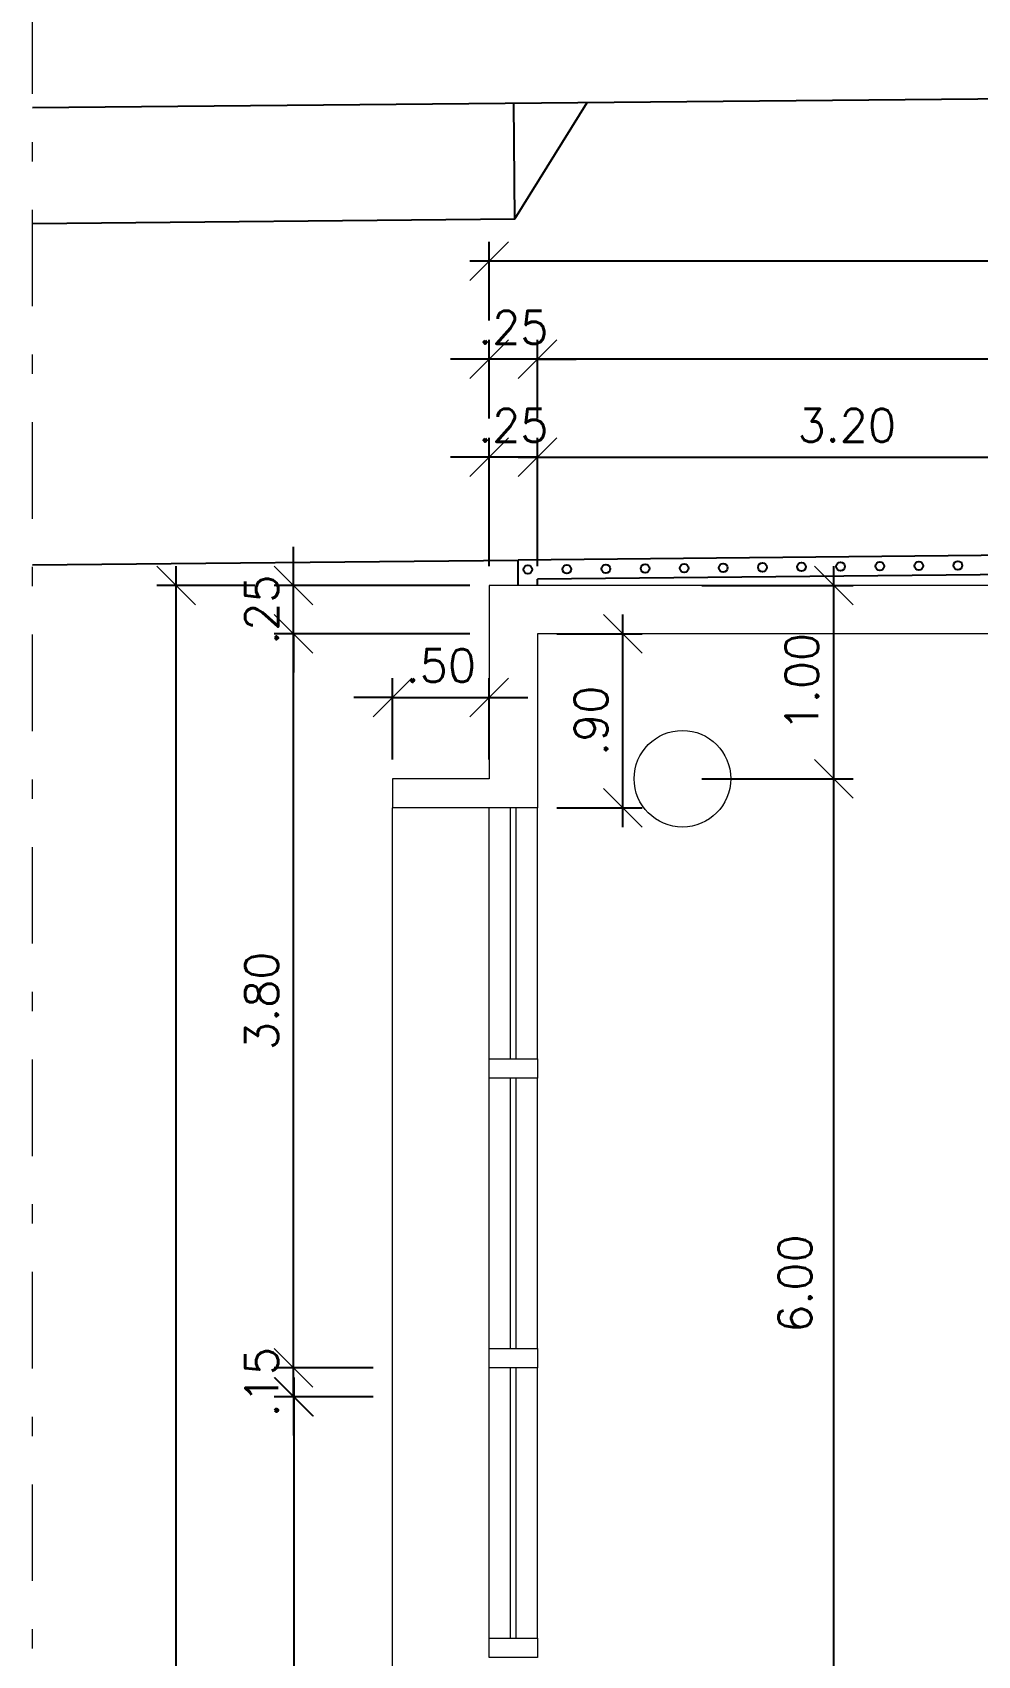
# Model space of a CAD drawing. Header units: millimetres. Extents: x 521 to 1055, y 261 to 520.
# Drawn here: x 528.7 to 533.59, y 418.71 to 427.11 of the extents above; entities that cross this region are included whole.
import ezdxf

# ---------------------------------------------------------------- set-up
doc = ezdxf.new("R2010")
doc.units = ezdxf.units.MM
doc.linetypes.add('CONTINU', pattern=[0])
doc.linetypes.add('DASHDOTX2', pattern=[2, 1, -0.5, 0, -0.5])
doc.layers.add('0.1', color=8, linetype='Continuous', lineweight=13)
for name, color, linetype in [('01', 8, 'Continuous'), ('02', 1, 'Continuous'), ('parede', 5, 'Continuous')]:
    doc.layers.add(name, color=color, linetype=linetype)
doc.styles.add('ROMANS', font='romans')
doc.dimstyles.new('Fares Eng - 50', dxfattribs={"dimscale": 2, "dimtxt": 0.085, "dimasz": 0.1, "dimexe": 0.05, "dimexo": 0.05, "dimgap": 0.04, "dimtad": 1, "dimzin": 4, "dimdsep": 46, "dimtxsty": 'ROMANS', "dimblk1": 'OBLIQUE', "dimblk2": 'OBLIQUE', "dimsah": 1, "dimcen": 0.05, "dimdle": 0.05, "dimclrd": 8, "dimclre": 8, "dimclrt": 8, "dimaunit": 1, "dimadec": 0, "dimazin": 0, "dimtfac": 1, "dimtix": 1, "dimtmove": 2, "dimatfit": 0, "dimldrblk": 'OPEN90', "dimfxl": 1, "dimtolj": 1, "dimtzin": 0, "dimarcsym": 0})

# ---------------------------------------------------------------- blocks, each defined once
blk = doc.blocks.new('_OBLIQUE')
at = {"color": 0, "linetype": 'ByBlock'}
blk.add_line((-0.5, -0.5), (0.5, 0.5), dxfattribs=at)
blk = doc.blocks.new('*D1078')
at = {"layer": '0.1', "color": 8, "linetype": 'CONTINU', "lineweight": -2, "transparency": 16777216}
for p, q in [((531.314, 424.3465), (531.314, 425.0113)), ((534.514, 424.3465), (534.514, 425.0113)), ((531.214, 424.9113), (534.614, 424.9113))]:
    blk.add_line(p, q, dxfattribs=at)
at = {"layer": 'DEFPOINTS', "color": 0, "linetype": 'CONTINU', "lineweight": -2, "transparency": 16777216}
for p in [(534.514, 424.9113), (531.314, 424.2465), (534.514, 424.2465)]:
    blk.add_point(p, dxfattribs=at)
at = {"layer": '0.1', "color": 8, "linetype": 'CONTINU', "lineweight": -2, "transparency": 16777216, "xscale": 0.2, "yscale": 0.2, "zscale": 0.2, "rotation": 180}
blk.add_blockref('_OBLIQUE', (531.314, 424.9113), dxfattribs=at)
at = {"layer": '0.1', "color": 8, "linetype": 'CONTINU', "lineweight": -2, "transparency": 16777216, "xscale": 0.2, "yscale": 0.2, "zscale": 0.2}
blk.add_blockref('_OBLIQUE', (534.514, 424.9113), dxfattribs=at)
at = {"layer": '0.1', "color": 8, "linetype": 'CONTINU', "transparency": 16777216, "insert": (532.914, 425.0763), "char_height": 0.17, "attachment_point": 5, "style": 'ROMANS'}
blk.add_mtext('\\A1;3.20', dxfattribs=at)
blk = doc.blocks.new('_Open90')
at = {"color": 0, "linetype": 'ByBlock', "lineweight": -2}
for p, q in [((-0.5, 0.5), (0, 0)), ((0, 0), (-1, 0)), ((0, 0), (-0.5, -0.5))]:
    blk.add_line(p, q, dxfattribs=at)
blk = doc.blocks.new('*D1079')
at = {"layer": '0.1', "color": 8, "linetype": 'CONTINU', "lineweight": -2, "transparency": 16777216}
for p, q in [((531.064, 424.3465), (531.064, 425.0113)), ((531.314, 424.3465), (531.314, 425.0113)), ((531.064, 424.9113), (530.864, 424.9113)), ((531.314, 424.9113), (531.064, 424.9113)), ((531.314, 424.9113), (531.514, 424.9113))]:
    blk.add_line(p, q, dxfattribs=at)
at = {"layer": 'DEFPOINTS', "color": 0, "linetype": 'CONTINU', "lineweight": -2, "transparency": 16777216}
for p in [(531.064, 424.9113), (531.064, 424.2465), (531.314, 424.2465)]:
    blk.add_point(p, dxfattribs=at)
at = {"layer": '0.1', "color": 8, "linetype": 'CONTINU', "lineweight": -2, "transparency": 16777216, "xscale": 0.2, "yscale": 0.2, "zscale": 0.2}
blk.add_blockref('_OBLIQUE', (531.064, 424.9113), dxfattribs=at)
at = {"layer": '0.1', "color": 8, "linetype": 'CONTINU', "lineweight": -2, "transparency": 16777216, "xscale": 0.2, "yscale": 0.2, "zscale": 0.2, "rotation": 180}
blk.add_blockref('_OBLIQUE', (531.314, 424.9113), dxfattribs=at)
at = {"layer": '0.1', "color": 8, "linetype": 'CONTINU', "transparency": 16777216, "insert": (531.189, 425.0763), "char_height": 0.17, "attachment_point": 5, "style": 'ROMANS'}
blk.add_mtext('\\A1;.25', dxfattribs=at)
blk = doc.blocks.new('*D1097')
at = {"layer": '0.1', "color": 8, "linetype": 'CONTINU', "lineweight": -2, "transparency": 16777216}
for p, q in [((531.314, 425.1113), (531.314, 425.519)), ((537.664, 425.1113), (537.664, 425.519)), ((537.764, 425.419), (531.214, 425.419))]:
    blk.add_line(p, q, dxfattribs=at)
at = {"layer": 'DEFPOINTS', "color": 0, "linetype": 'CONTINU', "lineweight": -2, "transparency": 16777216}
for p in [(531.314, 425.419), (531.314, 425.0113), (537.664, 425.0113)]:
    blk.add_point(p, dxfattribs=at)
at = {"layer": '0.1', "color": 8, "linetype": 'CONTINU', "lineweight": -2, "transparency": 16777216, "xscale": 0.2, "yscale": 0.2, "zscale": 0.2, "rotation": 180}
blk.add_blockref('_OBLIQUE', (531.314, 425.419), dxfattribs=at)
at = {"layer": '0.1', "color": 8, "linetype": 'CONTINU', "lineweight": -2, "transparency": 16777216, "xscale": 0.2, "yscale": 0.2, "zscale": 0.2}
blk.add_blockref('_OBLIQUE', (537.664, 425.419), dxfattribs=at)
at = {"layer": '0.1', "color": 8, "linetype": 'CONTINU', "transparency": 16777216, "insert": (534.489, 425.584), "char_height": 0.17, "attachment_point": 5, "style": 'ROMANS'}
blk.add_mtext('\\A1;6.35', dxfattribs=at)
blk = doc.blocks.new('*D1098')
at = {"layer": '0.1', "color": 8, "linetype": 'CONTINU', "lineweight": -2, "transparency": 16777216}
for p, q in [((531.064, 425.1113), (531.064, 425.519)), ((531.314, 425.1113), (531.314, 425.519)), ((531.064, 425.419), (530.864, 425.419)), ((531.314, 425.419), (531.064, 425.419)), ((531.314, 425.419), (531.514, 425.419))]:
    blk.add_line(p, q, dxfattribs=at)
at = {"layer": 'DEFPOINTS', "color": 0, "linetype": 'CONTINU', "lineweight": -2, "transparency": 16777216}
for p in [(531.064, 425.419), (531.064, 425.0113), (531.314, 425.0113)]:
    blk.add_point(p, dxfattribs=at)
at = {"layer": '0.1', "color": 8, "linetype": 'CONTINU', "lineweight": -2, "transparency": 16777216, "xscale": 0.2, "yscale": 0.2, "zscale": 0.2}
blk.add_blockref('_OBLIQUE', (531.064, 425.419), dxfattribs=at)
at = {"layer": '0.1', "color": 8, "linetype": 'CONTINU', "lineweight": -2, "transparency": 16777216, "xscale": 0.2, "yscale": 0.2, "zscale": 0.2, "rotation": 180}
blk.add_blockref('_OBLIQUE', (531.314, 425.419), dxfattribs=at)
at = {"layer": '0.1', "color": 8, "linetype": 'CONTINU', "transparency": 16777216, "insert": (531.189, 425.584), "char_height": 0.17, "attachment_point": 5, "style": 'ROMANS'}
blk.add_mtext('\\A1;.25', dxfattribs=at)
blk = doc.blocks.new('*D1099')
at = {"layer": '0.1', "color": 8, "linetype": 'CONTINU', "lineweight": -2, "transparency": 16777216}
for p, q in [((531.064, 425.619), (531.064, 426.0268)), ((547.064, 425.619), (547.064, 426.0268)), ((547.164, 425.9268), (530.964, 425.9268))]:
    blk.add_line(p, q, dxfattribs=at)
at = {"layer": 'DEFPOINTS', "color": 0, "linetype": 'CONTINU', "lineweight": -2, "transparency": 16777216}
for p in [(531.064, 425.9268), (531.064, 425.519), (547.064, 425.519)]:
    blk.add_point(p, dxfattribs=at)
at = {"layer": '0.1', "color": 8, "linetype": 'CONTINU', "lineweight": -2, "transparency": 16777216, "xscale": 0.2, "yscale": 0.2, "zscale": 0.2, "rotation": 180}
blk.add_blockref('_OBLIQUE', (531.064, 425.9268), dxfattribs=at)
at = {"layer": '0.1', "color": 8, "linetype": 'CONTINU', "lineweight": -2, "transparency": 16777216, "xscale": 0.2, "yscale": 0.2, "zscale": 0.2}
blk.add_blockref('_OBLIQUE', (547.064, 425.9268), dxfattribs=at)
at = {"layer": '0.1', "color": 8, "linetype": 'CONTINU', "transparency": 16777216, "insert": (538.513, 426.1278), "char_height": 0.17, "attachment_point": 5, "style": 'ROMANS'}
blk.add_mtext('\\A1;16.00', dxfattribs=at)
blk = doc.blocks.new('*D1200')
at = {"layer": '0.1', "color": 8, "lineweight": -2, "transparency": 16777216}
for p, q in [((530.564, 423.3465), (530.564, 423.7678)), ((531.064, 423.3465), (531.064, 423.7678)), ((530.564, 423.6678), (530.364, 423.6678)), ((530.564, 423.6678), (531.064, 423.6678)), ((531.064, 423.6678), (531.264, 423.6678))]:
    blk.add_line(p, q, dxfattribs=at)
at = {"layer": 'DEFPOINTS', "color": 0, "lineweight": -2, "transparency": 16777216}
for p in [(531.064, 423.6678), (530.564, 423.2465), (531.064, 423.2465)]:
    blk.add_point(p, dxfattribs=at)
at = {"layer": '0.1', "color": 8, "lineweight": -2, "transparency": 16777216, "xscale": 0.2, "yscale": 0.2, "zscale": 0.2}
blk.add_blockref('_OBLIQUE', (530.564, 423.6678), dxfattribs=at)
at = {"layer": '0.1', "color": 8, "lineweight": -2, "transparency": 16777216, "xscale": 0.2, "yscale": 0.2, "zscale": 0.2, "rotation": 180}
blk.add_blockref('_OBLIQUE', (531.064, 423.6678), dxfattribs=at)
at = {"layer": '0.1', "color": 8, "transparency": 16777216, "insert": (530.814, 423.8328), "char_height": 0.17, "attachment_point": 5, "style": 'ROMANS'}
blk.add_mtext('\\A1;.50', dxfattribs=at)
blk = doc.blocks.new('*D1131')
at = {"layer": '0.1', "color": 8, "linetype": 'CONTINU', "lineweight": -2, "transparency": 16777216}
for p, q in [((530.0517, 420.1965), (530.0517, 420.3965)), ((530.464, 420.1965), (529.9517, 420.1965)), ((530.0517, 420.0465), (530.0517, 420.1965)), ((530.464, 420.0465), (529.9517, 420.0465)), ((530.0517, 420.0465), (530.0517, 419.8465))]:
    blk.add_line(p, q, dxfattribs=at)
at = {"layer": 'DEFPOINTS', "color": 0, "linetype": 'CONTINU', "lineweight": -2, "transparency": 16777216}
for p in [(530.0517, 420.1965), (530.564, 420.1965), (530.564, 420.0465)]:
    blk.add_point(p, dxfattribs=at)
at = {"layer": '0.1', "color": 8, "linetype": 'CONTINU', "lineweight": -2, "transparency": 16777216, "xscale": 0.2, "yscale": 0.2, "zscale": 0.2}
for p, rotation in [((530.0517, 420.1965), 270), ((530.0517, 420.0465), 90)]:
    blk.add_blockref('_OBLIQUE', p, dxfattribs=dict(at, rotation=rotation))
at = {"layer": '0.1', "color": 8, "linetype": 'CONTINU', "transparency": 16777216, "insert": (529.8867, 420.1215), "char_height": 0.17, "attachment_point": 5, "rotation": 90, "style": 'ROMANS'}
blk.add_mtext('\\A1;.15', dxfattribs=at)
blk = doc.blocks.new('*D1132')
at = {"layer": '0.1', "color": 8, "linetype": 'CONTINU', "lineweight": -2, "transparency": 16777216}
for p, q in [((530.0517, 420.0965), (530.0517, 424.0965)), ((530.464, 423.9965), (529.9517, 423.9965)), ((530.464, 420.1965), (529.9517, 420.1965))]:
    blk.add_line(p, q, dxfattribs=at)
at = {"layer": 'DEFPOINTS', "color": 0, "linetype": 'CONTINU', "lineweight": -2, "transparency": 16777216}
for p in [(530.0517, 423.9965), (530.564, 423.9965), (530.564, 420.1965)]:
    blk.add_point(p, dxfattribs=at)
at = {"layer": '0.1', "color": 8, "linetype": 'CONTINU', "lineweight": -2, "transparency": 16777216, "xscale": 0.2, "yscale": 0.2, "zscale": 0.2}
for p, rotation in [((530.0517, 423.9965), 90), ((530.0517, 420.1965), 270)]:
    blk.add_blockref('_OBLIQUE', p, dxfattribs=dict(at, rotation=rotation))
at = {"layer": '0.1', "color": 8, "linetype": 'CONTINU', "transparency": 16777216, "insert": (529.8867, 422.0965), "char_height": 0.17, "attachment_point": 5, "rotation": 90, "style": 'ROMANS'}
blk.add_mtext('\\A1;3.80', dxfattribs=at)
blk = doc.blocks.new('*D1133')
at = {"layer": '0.1', "color": 8, "linetype": 'CONTINU', "lineweight": -2, "transparency": 16777216}
for p, q in [((530.0517, 424.2465), (530.0517, 424.4465)), ((530.964, 424.2465), (529.9517, 424.2465)), ((530.0517, 423.9965), (530.0517, 424.2465)), ((530.964, 423.9965), (529.9517, 423.9965)), ((530.0517, 423.9965), (530.0517, 423.7965))]:
    blk.add_line(p, q, dxfattribs=at)
at = {"layer": 'DEFPOINTS', "color": 0, "linetype": 'CONTINU', "lineweight": -2, "transparency": 16777216}
for p in [(530.0517, 424.2465), (531.064, 424.2465), (531.064, 423.9965)]:
    blk.add_point(p, dxfattribs=at)
at = {"layer": '0.1', "color": 8, "linetype": 'CONTINU', "lineweight": -2, "transparency": 16777216, "xscale": 0.2, "yscale": 0.2, "zscale": 0.2}
for p, rotation in [((530.0517, 424.2465), 270), ((530.0517, 423.9965), 90)]:
    blk.add_blockref('_OBLIQUE', p, dxfattribs=dict(at, rotation=rotation))
at = {"layer": '0.1', "color": 8, "linetype": 'CONTINU', "transparency": 16777216, "insert": (529.8867, 424.1215), "char_height": 0.17, "attachment_point": 5, "rotation": 90, "style": 'ROMANS'}
blk.add_mtext('\\A1;.25', dxfattribs=at)
blk = doc.blocks.new('*D1134')
at = {"layer": '0.1', "color": 8, "linetype": 'CONTINU', "lineweight": -2, "transparency": 16777216}
for p, q in [((529.444, 374.1465), (529.444, 424.3465)), ((529.8517, 424.2465), (529.344, 424.2465)), ((529.8517, 374.2465), (529.344, 374.2465))]:
    blk.add_line(p, q, dxfattribs=at)
at = {"layer": 'DEFPOINTS', "color": 0, "linetype": 'CONTINU', "lineweight": -2, "transparency": 16777216}
for p in [(529.444, 424.2465), (529.9517, 424.2465), (529.9517, 374.2465)]:
    blk.add_point(p, dxfattribs=at)
at = {"layer": '0.1', "color": 8, "linetype": 'CONTINU', "lineweight": -2, "transparency": 16777216, "xscale": 0.2, "yscale": 0.2, "zscale": 0.2}
for p, rotation in [((529.444, 424.2465), 90), ((529.444, 374.2465), 270)]:
    blk.add_blockref('_OBLIQUE', p, dxfattribs=dict(at, rotation=rotation))
at = {"layer": '0.1', "color": 8, "linetype": 'CONTINU', "transparency": 16777216, "insert": (529.279, 399.2465), "char_height": 0.17, "attachment_point": 5, "rotation": 90, "style": 'ROMANS'}
blk.add_mtext('\\A1;50.00', dxfattribs=at)
blk = doc.blocks.new('*D1203')
at = {"layer": '0.1', "color": 8, "linetype": 'CONTINU', "lineweight": -2, "transparency": 16777216}
for p, q in [((532.8469, 423.1465), (532.8469, 424.3465)), ((532.164, 424.2465), (532.9469, 424.2465)), ((532.164, 423.2465), (532.9469, 423.2465))]:
    blk.add_line(p, q, dxfattribs=at)
at = {"layer": 'DEFPOINTS', "color": 0, "linetype": 'CONTINU', "lineweight": -2, "transparency": 16777216}
for p in [(532.064, 424.2465), (532.8469, 424.2465), (532.064, 423.2465)]:
    blk.add_point(p, dxfattribs=at)
at = {"layer": '0.1', "color": 8, "linetype": 'CONTINU', "lineweight": -2, "transparency": 16777216, "xscale": 0.2, "yscale": 0.2, "zscale": 0.2}
for p, rotation in [((532.8469, 424.2465), 90), ((532.8469, 423.2465), 270)]:
    blk.add_blockref('_OBLIQUE', p, dxfattribs=dict(at, rotation=rotation))
at = {"layer": '0.1', "color": 8, "linetype": 'CONTINU', "transparency": 16777216, "insert": (532.6819, 423.7465), "char_height": 0.17, "attachment_point": 5, "rotation": 90, "style": 'ROMANS'}
blk.add_mtext('\\A1;1.00', dxfattribs=at)
blk = doc.blocks.new('*D1212')
at = {"layer": '0.1', "color": 8, "linetype": 'CONTINU', "lineweight": -2, "transparency": 16777216}
for p, q in [((531.7559, 422.9965), (531.7559, 424.0965)), ((531.414, 423.9965), (531.8559, 423.9965)), ((531.414, 423.0965), (531.8559, 423.0965))]:
    blk.add_line(p, q, dxfattribs=at)
at = {"layer": 'DEFPOINTS', "color": 0, "linetype": 'CONTINU', "lineweight": -2, "transparency": 16777216}
for p in [(531.314, 423.9965), (531.7559, 423.9965), (531.314, 423.0965)]:
    blk.add_point(p, dxfattribs=at)
at = {"layer": '0.1', "color": 8, "linetype": 'CONTINU', "lineweight": -2, "transparency": 16777216, "xscale": 0.2, "yscale": 0.2, "zscale": 0.2}
for p, rotation in [((531.7559, 423.9965), 90), ((531.7559, 423.0965), 270)]:
    blk.add_blockref('_OBLIQUE', p, dxfattribs=dict(at, rotation=rotation))
at = {"layer": '0.1', "color": 8, "linetype": 'CONTINU', "transparency": 16777216, "insert": (531.5909, 423.5465), "char_height": 0.17, "attachment_point": 5, "rotation": 90, "style": 'ROMANS'}
blk.add_mtext('\\A1;.90', dxfattribs=at)
blk = doc.blocks.new('*D1163')
at = {"layer": '0.1', "color": 8, "linetype": 'CONTINU', "lineweight": -2, "transparency": 16777216}
for p, q in [((532.8469, 417.1465), (532.8469, 423.3465)), ((532.164, 423.2465), (532.9469, 423.2465)), ((532.164, 417.2465), (532.9469, 417.2465))]:
    blk.add_line(p, q, dxfattribs=at)
at = {"layer": 'DEFPOINTS', "color": 0, "linetype": 'CONTINU', "lineweight": -2, "transparency": 16777216}
for p in [(532.064, 423.2465), (532.8469, 423.2465), (532.064, 417.2465)]:
    blk.add_point(p, dxfattribs=at)
at = {"layer": '0.1', "color": 8, "linetype": 'CONTINU', "lineweight": -2, "transparency": 16777216, "xscale": 0.2, "yscale": 0.2, "zscale": 0.2}
for p, rotation in [((532.8469, 423.2465), 90), ((532.8469, 417.2465), 270)]:
    blk.add_blockref('_OBLIQUE', p, dxfattribs=dict(at, rotation=rotation))
at = {"layer": '0.1', "color": 8, "linetype": 'CONTINU', "transparency": 16777216, "insert": (532.6469, 420.6322), "char_height": 0.17, "attachment_point": 5, "rotation": 90, "style": 'ROMANS'}
blk.add_mtext('\\A1;6.00', dxfattribs=at)
blk = doc.blocks.new('*D1188')
at = {"layer": '0.1', "color": 8, "linetype": 'CONTINU', "lineweight": -2, "transparency": 16777216}
for p, q in [((530.056, 413.4465), (530.056, 420.1465)), ((530.464, 420.0465), (529.956, 420.0465)), ((530.464, 413.5465), (529.956, 413.5465))]:
    blk.add_line(p, q, dxfattribs=at)
at = {"layer": 'DEFPOINTS', "color": 0, "linetype": 'CONTINU', "lineweight": -2, "transparency": 16777216}
for p in [(530.056, 420.0465), (530.564, 420.0465), (530.564, 413.5465)]:
    blk.add_point(p, dxfattribs=at)
at = {"layer": '0.1', "color": 8, "linetype": 'CONTINU', "lineweight": -2, "transparency": 16777216, "xscale": 0.2, "yscale": 0.2, "zscale": 0.2}
for p, rotation in [((530.056, 420.0465), 90), ((530.056, 413.5465), 270)]:
    blk.add_blockref('_OBLIQUE', p, dxfattribs=dict(at, rotation=rotation))
at = {"layer": '0.1', "color": 8, "linetype": 'CONTINU', "transparency": 16777216, "insert": (529.891, 416.7965), "char_height": 0.17, "attachment_point": 5, "rotation": 90, "style": 'ROMANS'}
blk.add_mtext('\\A1;6.50', dxfattribs=at)
blk = doc.blocks.new('SUP')
at = {"layer": '01', "color": 8}
for p, q in [((247.1784, 61.9223), (222.7, 61.6788)), ((247.1784, 61.8223), (222.8, 61.5798)), ((222.7, 61.5469), (222.7, 61.6788)), ((222.8, 61.5469), (222.8, 61.5798))]:
    blk.add_line(p, q, dxfattribs=at)
at = {"layer": '02', "color": 8}
for p, q in [((220.1873, 64.0216), (246.6776, 64.2719)), ((222.6834, 63.4451), (222.6777, 64.0451)), ((222.6834, 63.4451), (223.0567, 64.0487)), ((220.1873, 63.4215), (222.6834, 63.4451)), ((220.1873, 61.6538), (222.7, 61.6788))]:
    blk.add_line(p, q, dxfattribs=at)
at = {"layer": 'parede', "color": 8}
for centre in [(222.75, 61.63), (222.952, 61.6313), (223.1544, 61.6333), (223.3567, 61.6353), (223.5591, 61.6373), (223.7614, 61.6393), (223.9638, 61.6414), (224.1661, 61.6434), (224.3685, 61.6454), (224.5709, 61.6474), (224.7732, 61.6494), (224.9756, 61.6514)]:
    blk.add_circle(centre, 0.0225, dxfattribs=at)

msp = doc.modelspace()

# ---------------------------------------------------------------- linework, layer by layer
at = {"layer": '0.1', "color": 8, "linetype": 'DASHDOTX2', "ltscale": 0.5}
msp.add_line((528.70132, 365.19275), (528.70132, 428.20423), dxfattribs=at)
at = {"layer": '0.1', "color": 7}
for p, q in [((531.06404, 424.24649), (531.06404, 423.24649)), ((534.81404, 424.24649), (531.06404, 424.24649)), ((531.31404, 423.99649), (531.31404, 423.09649)), ((534.51404, 423.99649), (531.31404, 423.99649)), ((530.56404, 423.24649), (530.56404, 423.09649)), ((531.06404, 423.24649), (530.56404, 423.24649)), ((531.31404, 423.09649), (530.56404, 423.09649))]:
    msp.add_line(p, q, dxfattribs=at)
at = {"layer": '0.1', "color": 8, "linetype": 'CONTINU'}
for p, q in [((530.56404, 375.39649), (530.56404, 423.09649)), ((531.06404, 421.79649), (531.06404, 423.09649)), ((531.17404, 421.79649), (531.17404, 423.09649)), ((531.20404, 421.79649), (531.20404, 423.09649)), ((531.31404, 421.79649), (531.31404, 423.09649)), ((531.06404, 420.29649), (531.06404, 421.69649)), ((531.17404, 420.29649), (531.17404, 421.69649)), ((531.20404, 420.29649), (531.20404, 421.69649)), ((531.31404, 420.29649), (531.31404, 421.69649)), ((531.06404, 418.79649), (531.06404, 420.19649)), ((531.17404, 418.79649), (531.17404, 420.19649)), ((531.20404, 418.79649), (531.20404, 420.19649)), ((531.31404, 418.79649), (531.31404, 420.19649))]:
    msp.add_line(p, q, dxfattribs=at)
for points in [[(531.06404, 421.79649), (531.31404, 421.79649), (531.31404, 421.69649), (531.06404, 421.69649)], [(531.06404, 420.29649), (531.31404, 420.29649), (531.31404, 420.19649), (531.06404, 420.19649)], [(531.06404, 418.79649), (531.31404, 418.79649), (531.31404, 418.69649), (531.06404, 418.69649)]]:
    msp.add_lwpolyline(points, close=True, dxfattribs=at)
at = {"layer": '0.1', "color": 7}
msp.add_circle((532.06404, 423.24649), 0.25, dxfattribs=at)

# ---------------------------------------------------------------- block references
at = {"layer": '0.1', "color": 8, "linetype": 'CONTINU', "lineweight": -2}
msp.add_blockref('SUP', (308.51399, 362.69961), dxfattribs=at)

# ---------------------------------------------------------------- dimensions: what is measured, and where the dimension line sits
at = {"layer": '0.1', "color": 8, "linetype": 'CONTINU'}
dim = msp.add_linear_dim(base=(531.06404, 425.92676), p1=(547.06404, 425.51904), p2=(531.06404, 425.51904), dimstyle='Fares Eng - 50', dxfattribs=at)
dim.commit()
dim.dimension.update_dxf_attribs({"geometry": '*D1099', "text_midpoint": (538.51301, 426.12778), "dimtype": 160})
for base, p1, p2, picture, middle in [((531.06404, 425.41904), (531.31404, 425.01132), (531.06404, 425.01132), '*D1098', (531.18904, 425.58404)), ((531.31404, 425.41904), (537.66404, 425.01132), (531.31404, 425.01132), '*D1097', (534.48904, 425.58404)), ((531.06404, 424.91132), (531.31404, 424.24649), (531.06404, 424.24649), '*D1079', (531.18904, 425.07632)), ((534.51404, 424.91132), (531.31404, 424.24649), (534.51404, 424.24649), '*D1078', (532.91404, 425.07632))]:
    dim = msp.add_linear_dim(base=base, p1=p1, p2=p2, dimstyle='Fares Eng - 50', dxfattribs=at)
    dim.commit()
    dim.dimension.update_dxf_attribs({"geometry": picture, "text_midpoint": middle})
for base, p1, p2, picture, middle in [((530.05168, 424.24649), (531.06404, 423.99649), (531.06404, 424.24649), '*D1133', (529.88668, 424.12149)), ((529.44398, 424.24649), (529.95168, 374.24649), (529.95168, 424.24649), '*D1134', (529.27898, 399.24649)), ((532.84692, 424.24649), (532.06404, 423.24649), (532.06404, 424.24649), '*D1203', (532.68192, 423.74649)), ((530.05168, 423.99649), (530.56404, 420.19649), (530.56404, 423.99649), '*D1132', (529.88668, 422.09649)), ((531.75593, 423.99649), (531.31404, 423.09649), (531.31404, 423.99649), '*D1212', (531.59093, 423.54649)), ((530.05168, 420.19649), (530.56404, 420.04649), (530.56404, 420.19649), '*D1131', (529.88668, 420.12149)), ((530.05596, 420.04649), (530.56404, 413.54649), (530.56404, 420.04649), '*D1188', (529.89096, 416.79649))]:
    dim = msp.add_linear_dim(base=base, p1=p1, p2=p2, angle=90, dimstyle='Fares Eng - 50', dxfattribs=at)
    dim.commit()
    dim.dimension.update_dxf_attribs({"geometry": picture, "text_midpoint": middle})
at = {"layer": '0.1', "color": 7}
dim = msp.add_linear_dim(base=(531.06404, 423.66781), p1=(530.56404, 423.24649), p2=(531.06404, 423.24649), dimstyle='Fares Eng - 50', dxfattribs=at)
dim.commit()
dim.dimension.update_dxf_attribs({"geometry": '*D1200', "text_midpoint": (530.81404, 423.83281)})
at = {"layer": '0.1', "color": 8, "linetype": 'CONTINU'}
dim = msp.add_linear_dim(base=(532.84692, 423.24649), p1=(532.06404, 417.24649), p2=(532.06404, 423.24649), angle=90, dimstyle='Fares Eng - 50', dxfattribs=at)
dim.commit()
dim.dimension.update_dxf_attribs({"geometry": '*D1163', "text_midpoint": (532.64692, 420.6322), "dimtype": 160})

doc.saveas('drawing.dxf')
